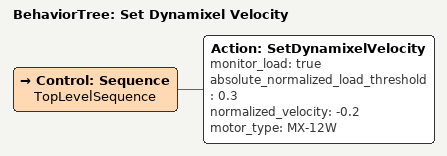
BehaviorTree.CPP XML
<?xml version='1.0' encoding='UTF-8'?>
<root BTCPP_format="4" main_tree_to_execute="Set Dynamixel Velocity">
  <BehaviorTree ID="Set Dynamixel Velocity" _description="">
    <Control ID="Sequence" name="TopLevelSequence">
      <Action ID="SetDynamixelVelocity" monitor_load="true" absolute_normalized_load_threshold="0.3" normalized_velocity="-0.2" motor_type="MX-12W"/>
    </Control>
  </BehaviorTree>
</root>
